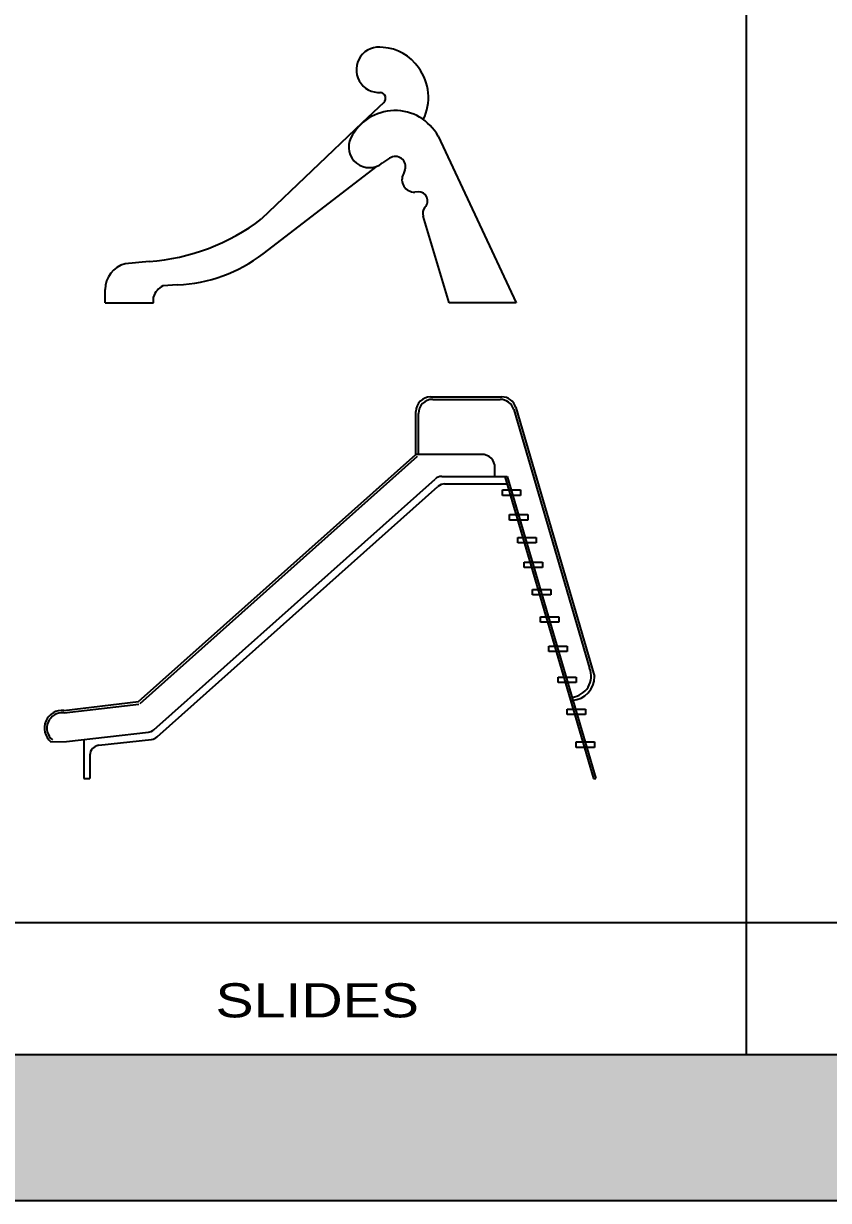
# Model space of a CAD drawing. Header units: millimetres. Extents: x 1089 to 46270, y 1624 to 35257.
# Drawn here: x 1111.79 to 1118.25, y 1623.69 to 1633.14 of the extents above; entities that cross this region are included whole.
import ezdxf
from ezdxf.enums import TextEntityAlignment as Align

# ---------------------------------------------------------------- set-up
doc = ezdxf.new("R2010")
doc.units = ezdxf.units.MM
doc.layers.add('www.cad-blocks.net', color=7, linetype='Continuous')
doc.styles.add('TITLE', font='helvc-ms.shx', dxfattribs={"width": 1.2, "height": 0.16})

# ---------------------------------------------------------------- blocks, each defined once
blk = doc.blocks.new('A$C14BC7BB2')
for p, q in [((3.1014, 3.0644), (3.6727, 3.0644)), ((3.1188, 3.0444), (3.6597, 3.0444)), ((2.9841, 2.603), (2.9841, 2.9471)), ((3.0041, 2.603), (3.0041, 2.9297)), ((3.7697, 2.962), (4.3788, 0.8863)), ((3.7853, 2.9801), (4.4191, 0.8202)), ((0.7564, 0.6176), (2.9841, 2.603)), ((0.7697, 0.6027), (2.9974, 2.5881)), ((3.5107, 2.603), (2.9841, 2.603)), ((3.6186, 2.4253), (3.6186, 2.4951)), ((0.8793, 0.3923), (3.1377, 2.4051)), ((3.1909, 2.4253), (3.7179, 2.4253)), ((3.2138, 2.3653), (3.7179, 2.3653)), ((3.697, 2.4253), (4.4087, 0)), ((3.7179, 2.4253), (4.4295, 0)), ((0.905, 0.3349), (3.1606, 2.3451)), ((3.6778, 2.318), (3.8244, 2.318)), ((3.6778, 2.2739), (3.6778, 2.318)), ((3.8244, 2.2739), (3.6778, 2.2739)), ((3.8244, 2.318), (3.8244, 2.2739)), ((3.7365, 2.12), (3.883, 2.12)), ((3.7365, 2.0759), (3.7365, 2.12)), ((3.883, 2.12), (3.883, 2.0759)), ((3.883, 2.0759), (3.7365, 2.0759)), ((3.8024, 1.9366), (3.949, 1.9366)), ((3.8024, 1.8926), (3.8024, 1.9366)), ((3.949, 1.8926), (3.8024, 1.8926)), ((3.949, 1.9366), (3.949, 1.8926)), ((3.8537, 1.7386), (4.0003, 1.7386)), ((3.8537, 1.6946), (3.8537, 1.7386)), ((4.0003, 1.7386), (4.0003, 1.6946)), ((4.0003, 1.6946), (3.8537, 1.6946)), ((3.9197, 1.5186), (4.0663, 1.5186)), ((3.9197, 1.4746), (3.9197, 1.5186)), ((4.0663, 1.5186), (4.0663, 1.4746)), ((4.0663, 1.4746), (3.9197, 1.4746)), ((3.9856, 1.2986), (4.1322, 1.2986)), ((3.9856, 1.2546), (3.9856, 1.2986)), ((4.1322, 1.2546), (3.9856, 1.2546)), ((4.1322, 1.2986), (4.1322, 1.2546)), ((4.0516, 1.064), (4.1982, 1.064)), ((4.0516, 1.0199), (4.0516, 1.064)), ((4.1982, 1.064), (4.1982, 1.0199)), ((4.1982, 1.0199), (4.0516, 1.0199)), ((4.1249, 0.8146), (4.2715, 0.8146)), ((4.1249, 0.7706), (4.1249, 0.8146)), ((4.2715, 0.7706), (4.1249, 0.7706)), ((4.2715, 0.8146), (4.2715, 0.7706)), ((0.1571, 0.5476), (0.7564, 0.6176)), ((0.1587, 0.5277), (0.758, 0.5977)), ((4.1982, 0.558), (4.3448, 0.558)), ((4.1982, 0.5139), (4.1982, 0.558)), ((4.3448, 0.5139), (4.1982, 0.5139)), ((4.3448, 0.558), (4.3448, 0.5139)), ((0.051, 0.2958), (0.1778, 0.2985)), ((0.1778, 0.2985), (0.8351, 0.3726)), ((0.3157, 0.314), (0.3157, 0)), ((0.4366, 0.2673), (0.8608, 0.3151)), ((4.2715, 0.294), (4.418, 0.294)), ((4.2715, 0.2499), (4.2715, 0.294)), ((4.418, 0.294), (4.418, 0.2499)), ((4.418, 0.2499), (4.2715, 0.2499)), ((0.3657, 0.1879), (0.3657, 0)), ((0.3157, 0), (0.3657, 0)), ((4.4087, 0), (4.4295, 0))]:
    blk.add_line(p, q)
for centre, radius, start, end in [((3.1014, 2.9471), 0.1174, 90, 180), ((3.1188, 2.9297), 0.1147, 90, 180), ((3.6597, 2.9297), 0.1147, 16.35352, 90), ((3.6727, 2.9471), 0.1174, 16.35352, 90), ((3.5107, 2.4951), 0.1079, 0, 90), ((3.1909, 2.3454), 0.0799, 90, 131.70801), ((3.2138, 2.2854), 0.0799, 90, 131.70801), ((4.2237, 0.8222), 0.1679, 274.68069, 22.45415), ((4.2237, 0.8222), 0.1954, 274.68069, 359.43367), ((0.143, 0.4053), 0.143, 84.36223, 229.96917), ((0.143, 0.4053), 0.123, 84.36223, 229.96917), ((0.8262, 0.452), 0.0799, 276.42976, 311.70801), ((0.8518, 0.3945), 0.0799, 276.42976, 311.70801), ((0.4456, 0.1879), 0.0799, 96.42976, 180)]:
    blk.add_arc(centre, radius, start, end)
blk = doc.blocks.new('A$C0D3E5C8A')
at = {"linetype": 'ByBlock'}
for p, q in [((2.2386, 1.6089), (2.0648, 1.4431)), ((2.0648, 1.4431), (1.2557, 0.6734)), ((2.6739, 1.3372), (3.3, 0)), ((2.2846, 1.1605), (2.227, 1.122)), ((1.2684, 0.3923), (2.1846, 1.0968)), ((2.4079, 1.0661), (2.3962, 1.036)), ((2.5144, 0.8898), (2.488, 0.8887)), ((2.7627, 0), (2.5544, 0.6943)), ((0.3539, 0.332), (0.1596, 0.3135)), ((0.0006, 0), (0.0006, 0.1068)), ((0.5822, 0.1442), (0.4644, 0.1355)), ((0, 0), (0.3873, 0)), ((0.3873, 0), (0.3873, 0.047)), ((3.3, 0), (2.7627, 0))]:
    blk.add_line(p, q, dxfattribs=at)
for centre, radius, start, end in [((2.1999, 1.8703), 0.1825, 79.90974, 274.05632), ((2.2106, 1.6806), 0.37, 34.05894, 86.69874), ((2.1965, 1.6484), 0.4002, 333.63742, 36.75305), ((2.2062, 1.6422), 0.0465, 314.21203, 81.80289), ((2.3276, 1.1484), 0.3944, 28.59151, 153.66381), ((2.1223, 1.25), 0.1654, 153.66381, 309.27337), ((2.3302, 1.0924), 0.082, 341.28177, 123.83115), ((2.4838, 0.9883), 0.0997, 151.4067, 272.42759), ((2.5178, 0.8178), 0.0721, 314.13892, 92.67228), ((2.6306, 0.7171), 0.0795, 141.94058, 196.66444), ((0.241, 1.9919), 1.6637, 273.89009, 307.58296), ((0.5265, 1.3714), 1.2285, 272.59907, 307.15172), ((0.2144, 0.1068), 0.2138, 104.85744, 180), ((0.527, 0.0031), 0.1464, 115.32055, 162.56249)]:
    blk.add_arc(centre, radius, start, end, dxfattribs=at)
blk = doc.blocks.new('FORMAT')
at = {"layer": 'www.cad-blocks.net', "true_color": 0x546d8e}
h = blk.add_hatch(color=155, dxfattribs=at)
h.set_gradient(color1=(68, 68, 68), color2=(84, 109, 142), tint=1)
h.paths.add_polyline_path([(4.1868, 40.9675), (4.1868, 39.6662), (61.1389, 39.6662), (61.1389, 40.9675)])
h.paths.add_polyline_path([(61.1389, 1.1711), (4.1868, 1.1711), (4.1868, 0), (61.1389, 0)])
at = {"layer": 'www.cad-blocks.net', "color": 155, "true_color": 0x546d8e}
for p, q in [((28.9636, 39.6662), (28.9636, 1.1711)), ((4.1868, 2.2323), (61.1389, 2.2323)), ((4.1868, 1.1711), (61.1389, 1.1711)), ((4.1868, 0), (61.1389, 0))]:
    blk.add_line(p, q, dxfattribs=at)

msp = doc.modelspace()

# ---------------------------------------------------------------- block references
for name, p in [('FORMAT', (1088.6246, 1623.6908)), ('A$C0D3E5C8A', (1112.4407, 1630.8974)), ('A$C14BC7BB2', (1111.9529, 1627.0774))]:
    msp.add_blockref(name, p)

# ---------------------------------------------------------------- texts
at = {"layer": 'www.cad-blocks.net', "style": 'TITLE', "width": 1.2}
msp.add_text('SLIDES', height=0.27415, dxfattribs=at).set_placement((1114.1441, 1625.1604), align=Align.CENTER)

doc.saveas('drawing.dxf')
